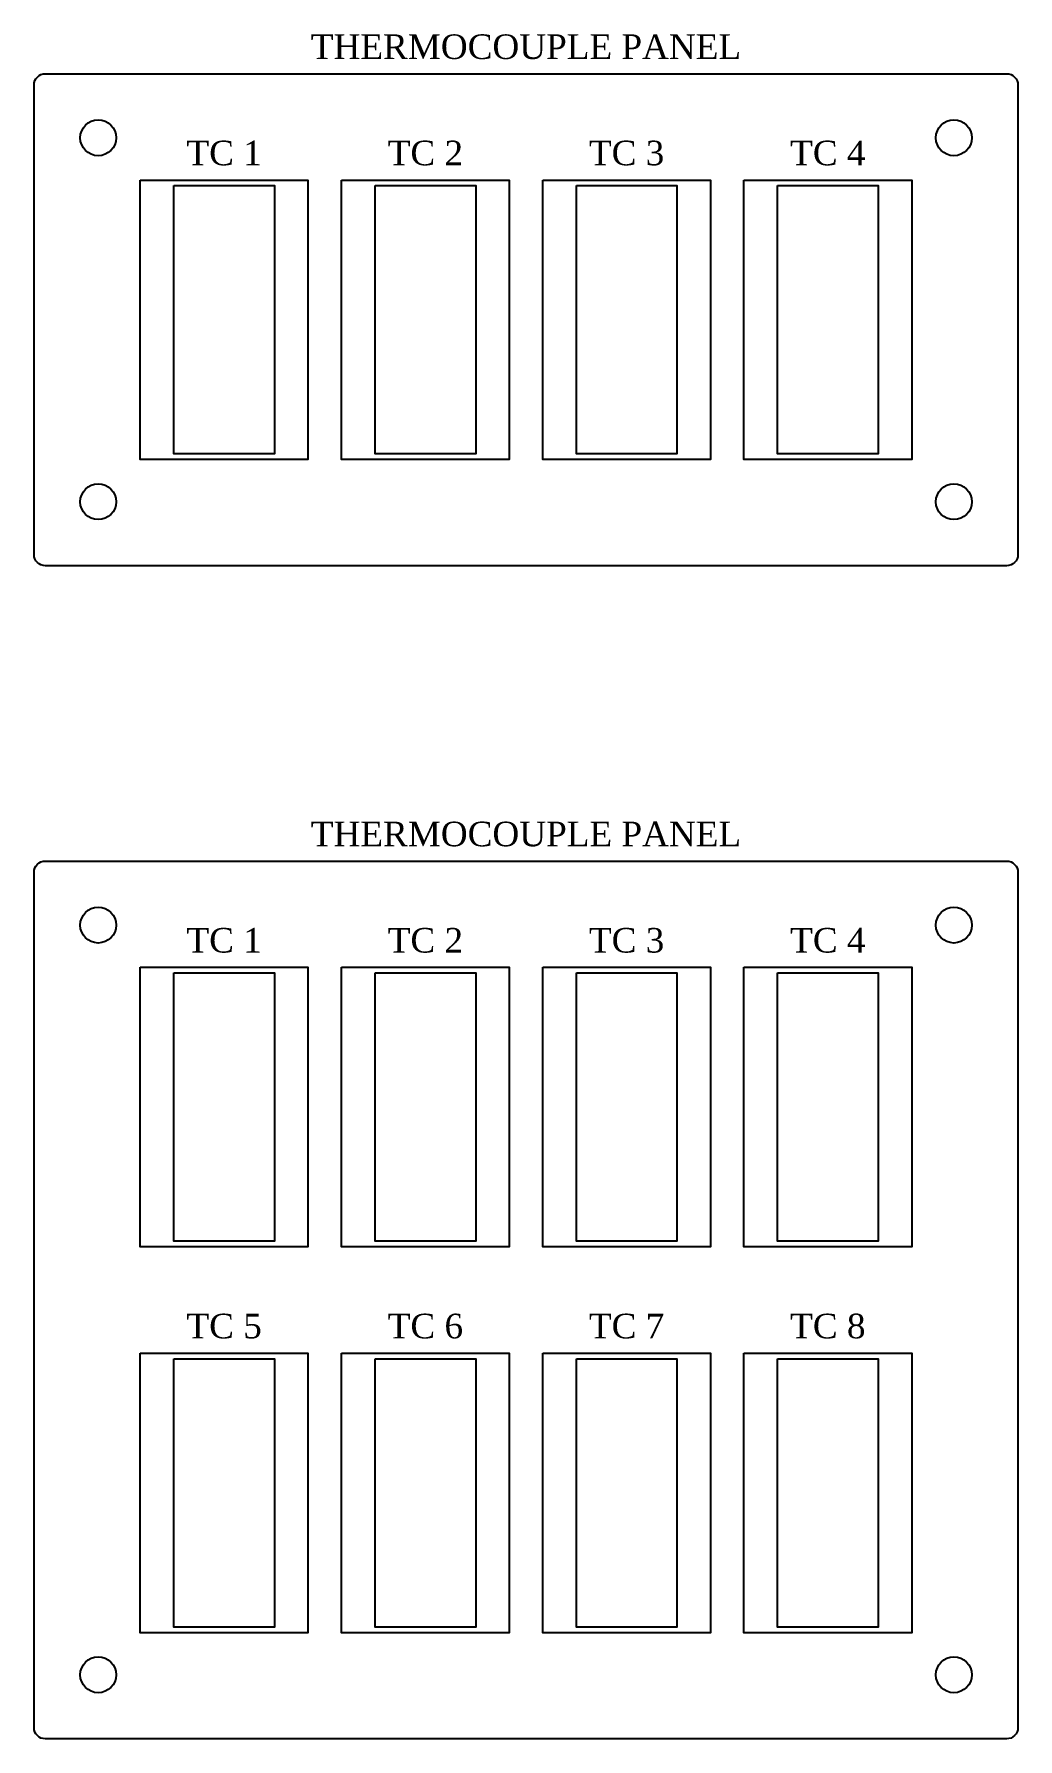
# Model space of a CAD drawing. Extents: x -1 to 110, y 0 to 43.
# Drawn here: x 100.16 to 110.16, y 6.22 to 23.54 of the extents above; entities that cross this region are included whole.
import ezdxf
from ezdxf.enums import TextEntityAlignment as Align

# ---------------------------------------------------------------- set-up
doc = ezdxf.new("R2010")
doc.units = 0
doc.header["$MEASUREMENT"] = 0
for name, color, linetype in [('connectorOutline', 9, 'CONTINUOUS'), ('Cut', 20, 'CONTINUOUS'), ('TEXT', 3, 'CONTINUOUS')]:
    doc.layers.add(name, color=color, linetype=linetype)
doc.styles.get("Standard").update_dxf_attribs({"font": 'times.ttf', "height": 0.15})

msp = doc.modelspace()

# ---------------------------------------------------------------- linework, layer by layer
at = {"layer": 'connectorOutline'}
for points in [[(101.236, 22.058), (102.94, 22.058), (102.94, 19.218), (101.236, 19.218)], [(103.281, 22.058), (104.986, 22.058), (104.986, 19.218), (103.281, 19.218)], [(105.327, 22.058), (107.031, 22.058), (107.031, 19.218), (105.327, 19.218)], [(107.372, 22.058), (109.077, 22.058), (109.077, 19.218), (107.372, 19.218)], [(101.236, 14.058), (102.94, 14.058), (102.94, 11.218), (101.236, 11.218)], [(103.281, 14.058), (104.986, 14.058), (104.986, 11.218), (103.281, 11.218)], [(105.327, 14.058), (107.031, 14.058), (107.031, 11.218), (105.327, 11.218)], [(107.372, 14.058), (109.077, 14.058), (109.077, 11.218), (107.372, 11.218)], [(101.236, 10.138), (102.94, 10.138), (102.94, 7.297), (101.236, 7.297)], [(103.281, 10.138), (104.986, 10.138), (104.986, 7.297), (103.281, 7.297)], [(105.327, 10.138), (107.031, 10.138), (107.031, 7.297), (105.327, 7.297)], [(107.372, 10.138), (109.077, 10.138), (109.077, 7.297), (107.372, 7.297)]]:
    msp.add_lwpolyline(points, close=True, dxfattribs=at)
at = {"layer": 'Cut'}
for points in [[(100.27, 23.138), (110.043, 23.138, -0.414214), (110.156, 23.024), (110.156, 18.252, -0.414214), (110.043, 18.138), (100.27, 18.138, -0.414214), (100.156, 18.252), (100.156, 23.024, -0.414214)], [(100.27, 15.138), (110.043, 15.138, -0.414214), (110.156, 15.024), (110.156, 6.331, -0.414214), (110.043, 6.218), (100.27, 6.218, -0.414214), (100.156, 6.331), (100.156, 15.024, -0.414214)]]:
    msp.add_lwpolyline(points, format="xyb", close=True, dxfattribs=at)
for points in [[(101.577, 22.002), (102.599, 22.002), (102.599, 19.274), (101.577, 19.274)], [(103.622, 22.002), (104.645, 22.002), (104.645, 19.274), (103.622, 19.274)], [(105.668, 22.002), (106.69, 22.002), (106.69, 19.274), (105.668, 19.274)], [(107.713, 22.002), (108.736, 22.002), (108.736, 19.274), (107.713, 19.274)], [(101.577, 14.002), (102.599, 14.002), (102.599, 11.274), (101.577, 11.274)], [(103.622, 14.002), (104.645, 14.002), (104.645, 11.274), (103.622, 11.274)], [(105.668, 14.002), (106.69, 14.002), (106.69, 11.274), (105.668, 11.274)], [(107.713, 14.002), (108.736, 14.002), (108.736, 11.274), (107.713, 11.274)], [(101.577, 10.081), (102.599, 10.081), (102.599, 7.354), (101.577, 7.354)], [(103.622, 10.081), (104.645, 10.081), (104.645, 7.354), (103.622, 7.354)], [(105.668, 10.081), (106.69, 10.081), (106.69, 7.354), (105.668, 7.354)], [(107.713, 10.081), (108.736, 10.081), (108.736, 7.354), (107.713, 7.354)]]:
    msp.add_lwpolyline(points, close=True, dxfattribs=at)
for centre in [(100.808, 22.487), (109.505, 22.487), (100.808, 18.789), (109.505, 18.789), (100.808, 14.487), (109.505, 14.487), (100.808, 6.869), (109.505, 6.869)]:
    msp.add_circle(centre, 0.182, dxfattribs=at)

# ---------------------------------------------------------------- texts
at = {"layer": 'TEXT', "ltscale": 0.5}
for s, p in [('THERMOCOUPLE PANEL', (105.156, 23.288)), ('TC 1', (102.088, 22.208)), ('TC 2', (104.134, 22.208)), ('TC 3', (106.179, 22.208)), ('TC 4', (108.224, 22.208)), ('THERMOCOUPLE PANEL', (105.156, 15.288)), ('TC 1', (102.088, 14.208)), ('TC 2', (104.134, 14.208)), ('TC 3', (106.179, 14.208)), ('TC 4', (108.224, 14.208)), ('TC 5', (102.088, 10.288)), ('TC 6', (104.134, 10.288)), ('TC 7', (106.179, 10.288)), ('TC 8', (108.224, 10.288))]:
    msp.add_text(s, height=0.25, dxfattribs=at).set_placement(p, align=Align.CENTER)

doc.saveas('drawing.dxf')
